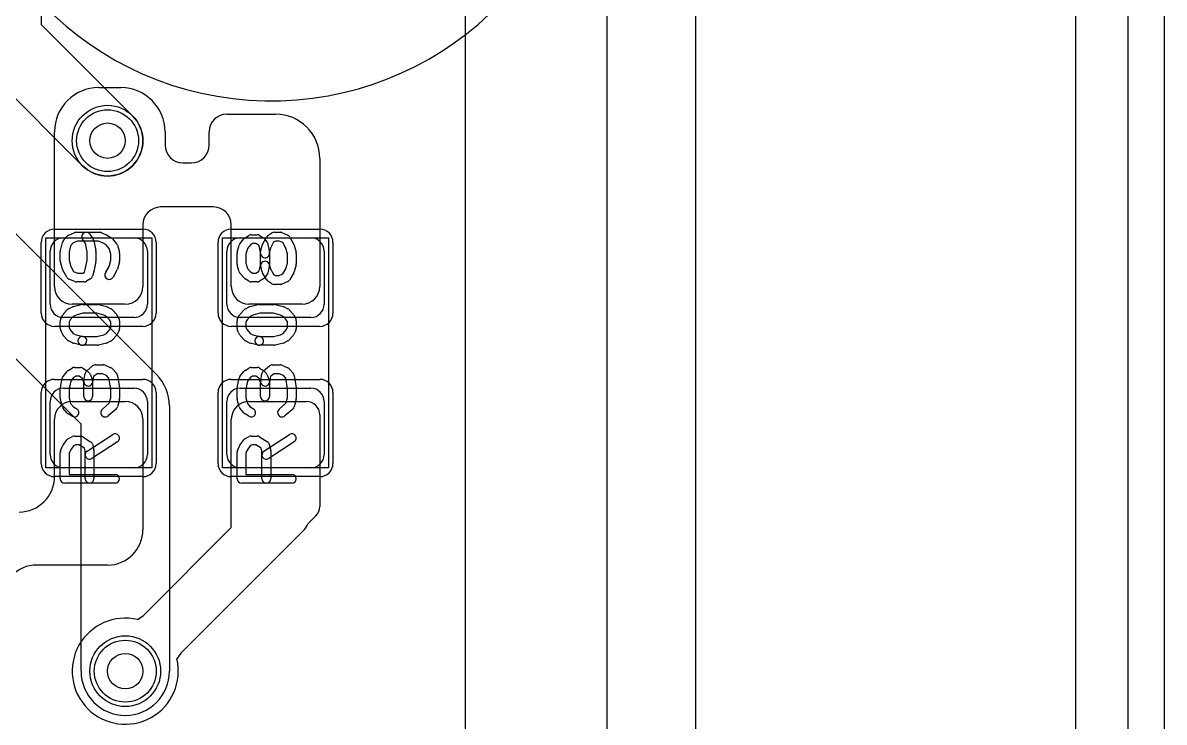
# Model space of a CAD drawing. Extents: x -3.2 to 23.2, y -0.5 to 25.
# Drawn here: x 16.7 to 23.15, y 8.74 to 12.69 of the extents above; entities that cross this region are included whole.
import ezdxf

# ---------------------------------------------------------------- set-up
doc = ezdxf.new("R2010")
doc.units = 0
for name, color, linetype in [('Hole', 1, 'CONTINUOUS'), ('L1', 3, 'CONTINUOUS'), ('L4', 3, 'CONTINUOUS'), ('MetalMask-A', 176, 'CONTINUOUS'), ('Outline', 7, 'CONTINUOUS'), ('PartsArea-A', 111, 'CONTINUOUS'), ('PartsArea-B', 111, 'CONTINUOUS'), ('PartsSilk-A', 221, 'CONTINUOUS'), ('PartsSilk-B', 221, 'CONTINUOUS'), ('Resist-A', 2, 'CONTINUOUS'), ('Resist-B', 2, 'CONTINUOUS'), ('Silk-A', 140, 'CONTINUOUS'), ('Silk-B', 140, 'CONTINUOUS')]:
    doc.layers.add(name, color=color, linetype=linetype)

msp = doc.modelspace()

# ---------------------------------------------------------------- linework, layer by layer
at = {"layer": 'Hole'}
for centre in [(17.175, 12.025), (17.275, 9.025)]:
    msp.add_circle(centre, 0.1, dxfattribs=at)
at = {"layer": 'L1'}
for p, q in [((17.125, 12.325), (17.25, 12.325)), ((17.85, 12.175), (18.125, 12.175)), ((16.875, 11.2), (16.875, 12.075)), ((17.5, 12.075), (17.5, 12)), ((17.75, 12), (17.75, 12.075)), ((17.6, 11.9), (17.65, 11.9)), ((18.375, 11.925), (18.375, 11.2)), ((17.775, 11.65), (17.475, 11.65)), ((17.375, 11.55), (17.375, 11.2)), ((17.875, 11.2), (17.875, 11.55)), ((16.925, 11.475), (17.325, 11.475)), ((17.925, 11.475), (18.325, 11.475)), ((16.85, 11.1), (16.85, 11.4)), ((17.4, 11.4), (17.4, 11.1)), ((17.85, 11.1), (17.85, 11.4)), ((18.4, 11.4), (18.4, 11.1)), ((17.275, 11.1), (16.975, 11.1)), ((18.275, 11.1), (17.975, 11.1)), ((17.325, 11.025), (16.925, 11.025)), ((18.325, 11.025), (17.925, 11.025)), ((16.925, 10.625), (17.325, 10.625)), ((17.925, 10.625), (18.325, 10.625)), ((16.85, 10.25), (16.85, 10.55)), ((16.975, 10.55), (17.275, 10.55)), ((17.4, 10.55), (17.4, 10.25)), ((17.85, 10.25), (17.85, 10.55)), ((17.975, 10.55), (18.30003, 10.55)), ((18.4, 10.55), (18.4, 10.25)), ((18.375, 10.47503), (18.375, 9.95605)), ((16.875, 10.125), (16.875, 10.45)), ((17.375, 10.45), (17.375, 9.825)), ((17.875, 9.83714), (17.875, 10.45)), ((17.325, 10.175), (16.925, 10.175)), ((18.325, 10.175), (17.925, 10.175)), ((18.35261, 9.90261), (18.31038, 9.86037)), ((17.37643, 9.33857), (17.875, 9.83714)), ((18.28104, 9.8189), (17.58857, 9.12643)), ((17.175, 9.625), (16.775, 9.625)), ((17.34492, 9.31674), (17.37643, 9.33857)), ((17.58857, 9.12643), (17.56674, 9.09492))]:
    msp.add_line(p, q, dxfattribs=at)
for centre in [(17.175, 12.025), (17.275, 9.025)]:
    msp.add_circle(centre, 0.2, dxfattribs=at)
for centre, radius, start, end in [((17.125, 12.075), 0.25, 90, 180), ((17.25, 12.075), 0.25, 0, 90), ((17.85, 12.075), 0.1, 90, 180), ((18.125, 11.925), 0.25, 0, 90), ((17.6, 12), 0.1, 180, -90), ((17.65, 12), 0.1, -90, 0), ((17.475, 11.55), 0.1, 90, 180), ((17.775, 11.55), 0.1, 0, 90), ((16.925, 11.4), 0.075, 90, 180), ((17.325, 11.4), 0.075, 0, 90), ((17.925, 11.4), 0.075, 90, 180), ((18.325, 11.4), 0.075, 0, 90), ((16.975, 11.2), 0.1, 180, -90), ((17.275, 11.2), 0.1, -90, 0), ((17.975, 11.2), 0.1, 180, -90), ((18.275, 11.2), 0.1, -90, 0), ((16.925, 11.1), 0.075, 180, -90), ((17.325, 11.1), 0.075, -90, 0), ((17.925, 11.1), 0.075, 180, -90), ((18.325, 11.1), 0.075, -90, 0), ((16.925, 10.55), 0.075, 90, 180), ((17.325, 10.55), 0.075, 0, 90), ((17.925, 10.55), 0.075, 90, 180), ((18.325, 10.55), 0.075, 0, 90), ((16.975, 10.45), 0.1, 90, 180), ((17.275, 10.45), 0.1, 0, 90), ((17.975, 10.45), 0.1, 90, 180), ((18.30003, 10.47503), 0.07497, 0, 90), ((16.925, 10.25), 0.075, 180, -90), ((17.325, 10.25), 0.075, -90, 0), ((17.925, 10.25), 0.075, 180, -90), ((18.325, 10.25), 0.075, -90, 0), ((16.675, 10.125), 0.2, -90, 0), ((18.30003, 9.95605), 0.07497, -45.464755, 0), ((17.175, 9.825), 0.2, -90, 0), ((18.17503, 9.92505), 0.15002, -45.037808, -45.021605), ((18.22806, 9.87194), 0.07497, -45, -44.405555), ((18.17503, 9.92505), 0.15002, -44.724542, -25.562362), ((18.24273, 9.89267), 0.07497, -25.563562, -25.522492), ((16.775, 9.425), 0.2, 90, 180), ((17.275, 9.025), 0.3, 76.522392, 13.477608)]:
    msp.add_arc(centre, radius, start, end, dxfattribs=at)
at = {"layer": 'L4'}
for p, q in [((16.8, 15.74216), (16.8, 12.68284)), ((16.8, 12.68284), (17.31642, 12.16642)), ((17.03358, 11.88358), (16.45858, 12.45858)), ((15.95356, 12.2), (17.45178, 10.70178)), ((17.025, 10.42145), (15.67196, 11.77448)), ((17.525, 10.525), (17.525, 9.025)), ((17.025, 9.025), (17.025, 10.42145))]:
    msp.add_line(p, q, dxfattribs=at)
for centre in [(17.175, 12.025), (17.275, 9.025)]:
    msp.add_circle(centre, 0.2, dxfattribs=at)
for centre, radius, start, end in [((17.175, 12.025), 0.2, -135, 45), ((17.275, 10.52501), 0.25, -0.002292, 44.998379), ((17.275, 9.025), 0.25, 180, 0)]:
    msp.add_arc(centre, radius, start, end, dxfattribs=at)
at = {"layer": 'MetalMask-A'}
for p, q in [((16.925, 11.475), (17.325, 11.475)), ((17.925, 11.475), (18.325, 11.475)), ((16.85, 11.1), (16.85, 11.4)), ((17.4, 11.4), (17.4, 11.1)), ((17.85, 11.1), (17.85, 11.4)), ((18.4, 11.4), (18.4, 11.1)), ((17.325, 11.025), (16.925, 11.025)), ((18.325, 11.025), (17.925, 11.025)), ((16.925, 10.625), (17.325, 10.625)), ((17.925, 10.625), (18.325, 10.625)), ((16.85, 10.25), (16.85, 10.55)), ((17.4, 10.55), (17.4, 10.25)), ((17.85, 10.25), (17.85, 10.55)), ((18.4, 10.55), (18.4, 10.25)), ((17.325, 10.175), (16.925, 10.175)), ((18.325, 10.175), (17.925, 10.175))]:
    msp.add_line(p, q, dxfattribs=at)
for centre, start, end in [((16.925, 11.4), 90, 180), ((17.325, 11.4), 0, 90), ((17.925, 11.4), 90, 180), ((18.325, 11.4), 0, 90), ((16.925, 11.1), 180, -90), ((17.325, 11.1), -90, 0), ((17.925, 11.1), 180, -90), ((18.325, 11.1), -90, 0), ((16.925, 10.55), 90, 180), ((17.325, 10.55), 0, 90), ((17.925, 10.55), 90, 180), ((18.325, 10.55), 0, 90), ((16.925, 10.25), 180, -90), ((17.325, 10.25), -90, 0), ((17.925, 10.25), 180, -90), ((18.325, 10.25), -90, 0)]:
    msp.add_arc(centre, 0.075, start, end, dxfattribs=at)
at = {"layer": 'Outline'}
msp.add_line((20, 20), (20, 1), dxfattribs=at)
at = {"layer": 'PartsArea-A'}
for p, q in [((16.825, 10.175), (16.825, 11.475)), ((16.825, 11.475), (17.425, 11.475)), ((17.425, 11.475), (17.425, 10.175)), ((17.825, 10.175), (17.825, 11.475)), ((17.825, 11.475), (18.425, 11.475)), ((18.425, 11.475), (18.425, 10.175)), ((17.425, 10.175), (16.825, 10.175)), ((18.425, 10.175), (17.825, 10.175))]:
    msp.add_line(p, q, dxfattribs=at)
at = {"layer": 'PartsArea-B'}
msp.add_line((22.65, 23.8), (22.65, 0.2), dxfattribs=at)
at = {"layer": 'PartsSilk-A'}
for p, q in [((16.95613, 11.49114), (16.98946, 11.50502)), ((16.99907, 11.50694), (17.1287, 11.50694)), ((17.07543, 11.49581), (17.09395, 11.46804)), ((17.13831, 11.50502), (17.17165, 11.49114)), ((17.98796, 11.49306), (18.0213, 11.49306)), ((18.08213, 11.48926), (18.10435, 11.50314)), ((18.11759, 11.50694), (18.15093, 11.50694)), ((18.16054, 11.50502), (18.19387, 11.49114)), ((16.90816, 11.40467), (16.91927, 11.44912)), ((16.92483, 11.45967), (16.94705, 11.48467)), ((16.96629, 11.43104), (16.95741, 11.39553)), ((16.98063, 11.44718), (16.96629, 11.43104)), ((17.00407, 11.45694), (16.98063, 11.44718)), ((17.1237, 11.45694), (17.00407, 11.45694)), ((17.04961, 11.44442), (17.03383, 11.46807)), ((17.05926, 11.39613), (17.04961, 11.44442)), ((17.09766, 11.45907), (17.10877, 11.40351)), ((17.15053, 11.44577), (17.1237, 11.45694)), ((17.1674, 11.43523), (17.15053, 11.44577)), ((17.18382, 11.4147), (17.1674, 11.43523)), ((17.17529, 11.48926), (17.19751, 11.47537)), ((17.20378, 11.46979), (17.226, 11.44201)), ((17.23052, 11.43326), (17.24163, 11.39437)), ((17.90837, 11.39437), (17.91948, 11.43326)), ((17.924, 11.44201), (17.94622, 11.46979)), ((17.95249, 11.47537), (17.97471, 11.48926)), ((17.9826, 11.43523), (17.96618, 11.4147)), ((17.99513, 11.44306), (17.9826, 11.43523)), ((18.01413, 11.44306), (17.99513, 11.44306)), ((18.02785, 11.43448), (18.01413, 11.44306)), ((18.0316, 11.43074), (18.02785, 11.43448)), ((18.04123, 11.3826), (18.0316, 11.43074)), ((18.03455, 11.48926), (18.05677, 11.47537)), ((18.04158, 11.40505), (18.04899, 11.43283)), ((18.05109, 11.43815), (18.07331, 11.47982)), ((18.0612, 11.47185), (18.07231, 11.46074)), ((18.07914, 11.44796), (18.09025, 11.3924)), ((18.11428, 11.4504), (18.09656, 11.41717)), ((18.12476, 11.45694), (18.11428, 11.4504)), ((18.14593, 11.45694), (18.12476, 11.45694)), ((18.1664, 11.44842), (18.14593, 11.45694)), ((18.18317, 11.41697), (18.1664, 11.44842)), ((18.20632, 11.47982), (18.22854, 11.43815)), ((18.23052, 11.43326), (18.24163, 11.39437)), ((16.90741, 11.34583), (16.90741, 11.39861)), ((16.95741, 11.39553), (16.95741, 11.34911)), ((17.05926, 11.34831), (17.05926, 11.39613)), ((17.10926, 11.39861), (17.10926, 11.34583)), ((17.19259, 11.384), (17.18382, 11.4147)), ((17.19259, 11.34911), (17.19259, 11.384)), ((17.24259, 11.3875), (17.24259, 11.34583)), ((17.90741, 11.32917), (17.90741, 11.3875)), ((17.96618, 11.4147), (17.95741, 11.384)), ((17.95741, 11.384), (17.95741, 11.33267)), ((18.04074, 11.32134), (18.04074, 11.39861)), ((18.09656, 11.41717), (18.09074, 11.39533)), ((18.09074, 11.39533), (18.09074, 11.31806)), ((18.19259, 11.384), (18.18317, 11.41697)), ((18.19259, 11.33267), (18.19259, 11.384)), ((18.24259, 11.3875), (18.24259, 11.32917)), ((16.91936, 11.29773), (16.90825, 11.33939)), ((16.95741, 11.34911), (16.96684, 11.31375)), ((16.96684, 11.31375), (16.98322, 11.28508)), ((17.04886, 11.2963), (17.05926, 11.34831)), ((17.10877, 11.34093), (17.09766, 11.28538)), ((17.16255, 11.27768), (17.18316, 11.31375)), ((17.18316, 11.31375), (17.19259, 11.34911)), ((17.24175, 11.33939), (17.23064, 11.29773)), ((17.91948, 11.28341), (17.90837, 11.3223)), ((17.95741, 11.33267), (17.96599, 11.30263)), ((17.96599, 11.30263), (17.98204, 11.28457)), ((18.0322, 11.28932), (18.04074, 11.32134)), ((18.04899, 11.28384), (18.04158, 11.31162)), ((18.0899, 11.31162), (18.07879, 11.26995)), ((18.0899, 11.3245), (18.09647, 11.29986)), ((18.09647, 11.29986), (18.11396, 11.26925)), ((18.16678, 11.27119), (18.18327, 11.30006)), ((18.18327, 11.30006), (18.19259, 11.33267)), ((18.24163, 11.3223), (18.23052, 11.28341)), ((16.94403, 11.25288), (16.92181, 11.29177)), ((16.98945, 11.22831), (16.95612, 11.2422)), ((16.98322, 11.28508), (17.00407, 11.27639)), ((17.00407, 11.27639), (17.03635, 11.27639)), ((17.03635, 11.27639), (17.04446, 11.28146)), ((17.04446, 11.28146), (17.04886, 11.2963)), ((17.07899, 11.24408), (17.05677, 11.23019)), ((17.09712, 11.28318), (17.08971, 11.25818)), ((17.22819, 11.29177), (17.20597, 11.25288)), ((17.94705, 11.24867), (17.92483, 11.27367)), ((17.97471, 11.23019), (17.95249, 11.24408)), ((17.98204, 11.28457), (17.99513, 11.27639)), ((17.99513, 11.27639), (18.01413, 11.27639)), ((18.01413, 11.27639), (18.02785, 11.28497)), ((18.02785, 11.28497), (18.0322, 11.28932)), ((18.05677, 11.24408), (18.03455, 11.23019)), ((18.07366, 11.23899), (18.05144, 11.27788)), ((18.07231, 11.25871), (18.0612, 11.2476)), ((18.11396, 11.26925), (18.12476, 11.2625)), ((18.12476, 11.2625), (18.14593, 11.2625)), ((18.14593, 11.2625), (18.16678, 11.27119)), ((18.22819, 11.27788), (18.20597, 11.23899)), ((17.04352, 11.22639), (16.99907, 11.22639)), ((18.0213, 11.22639), (17.98796, 11.22639)), ((18.10434, 11.2163), (18.08212, 11.23019)), ((18.15093, 11.2125), (18.11759, 11.2125)), ((18.19388, 11.22831), (18.16055, 11.21442)), ((16.92483, 11.043), (16.94705, 11.068)), ((16.95456, 11.07375), (16.97678, 11.08486)), ((16.9819, 11.08675), (17.02635, 11.09786)), ((17.03549, 11.04861), (16.99669, 11.03891)), ((17.03241, 11.09861), (17.11759, 11.09861)), ((17.11451, 11.04861), (17.03549, 11.04861)), ((17.15331, 11.03891), (17.11451, 11.04861)), ((17.12365, 11.09786), (17.1681, 11.08675)), ((17.17322, 11.08486), (17.19544, 11.07375)), ((17.20295, 11.068), (17.22517, 11.043)), ((17.92483, 11.043), (17.94705, 11.068)), ((17.95456, 11.07375), (17.97678, 11.08486)), ((17.9819, 11.08675), (18.02635, 11.09786)), ((18.03549, 11.04861), (17.99669, 11.03891)), ((18.03241, 11.09861), (18.11759, 11.09861)), ((18.11451, 11.04861), (18.03549, 11.04861)), ((18.15331, 11.03891), (18.11451, 11.04861)), ((18.12365, 11.09786), (18.1681, 11.08675)), ((18.17322, 11.08486), (18.19544, 11.07375)), ((18.20295, 11.068), (18.22517, 11.043)), ((16.90741, 10.9625), (16.90741, 11.00694)), ((16.9107, 11.01934), (16.92181, 11.03879)), ((16.96394, 11.01173), (16.95741, 11.0003)), ((16.95741, 11.0003), (16.95741, 10.9684)), ((16.98123, 11.03118), (16.96394, 11.01173)), ((16.99669, 11.03891), (16.98123, 11.03118)), ((17.16877, 11.03118), (17.15331, 11.03891)), ((17.18606, 11.01173), (17.16877, 11.03118)), ((17.19259, 11.0003), (17.18606, 11.01173)), ((17.19259, 10.9684), (17.19259, 11.0003)), ((17.22819, 11.03879), (17.2393, 11.01934)), ((17.24259, 11.00694), (17.24259, 10.9625)), ((17.90741, 10.9625), (17.90741, 11.00694)), ((17.9107, 11.01934), (17.92181, 11.03879)), ((17.96394, 11.01173), (17.95741, 11.0003)), ((17.95741, 11.0003), (17.95741, 10.9684)), ((17.98123, 11.03118), (17.96394, 11.01173)), ((17.99669, 11.03891), (17.98123, 11.03118)), ((18.16877, 11.03118), (18.15331, 11.03891)), ((18.18606, 11.01173), (18.16877, 11.03118)), ((18.19259, 11.0003), (18.18606, 11.01173)), ((18.19259, 10.9684), (18.19259, 11.0003)), ((18.22819, 11.03879), (18.2393, 11.01934)), ((18.24259, 11.00694), (18.24259, 10.9625)), ((16.92116, 10.9291), (16.91005, 10.95132)), ((16.94705, 10.89867), (16.92483, 10.92367)), ((16.95741, 10.9684), (16.9644, 10.95442)), ((16.9644, 10.95442), (16.98123, 10.93549)), ((16.98123, 10.93549), (16.99669, 10.92776)), ((16.99669, 10.92776), (17.03847, 10.91731)), ((17.03241, 10.91806), (17.11451, 10.91806)), ((17.11451, 10.91806), (17.15331, 10.92776)), ((17.15331, 10.92776), (17.16877, 10.93549)), ((17.16877, 10.93549), (17.1856, 10.95442)), ((17.1856, 10.95442), (17.19259, 10.9684)), ((17.22517, 10.92367), (17.20295, 10.89867)), ((17.23995, 10.95132), (17.22884, 10.9291)), ((17.92116, 10.9291), (17.91005, 10.95132)), ((17.94705, 10.89867), (17.92483, 10.92367)), ((17.95741, 10.9684), (17.9644, 10.95442)), ((17.9644, 10.95442), (17.98123, 10.93549)), ((17.98123, 10.93549), (17.99669, 10.92776)), ((17.99669, 10.92776), (18.03847, 10.91731)), ((18.03241, 10.91806), (18.11451, 10.91806)), ((18.11451, 10.91806), (18.15331, 10.92776)), ((18.15331, 10.92776), (18.16877, 10.93549)), ((18.16877, 10.93549), (18.1856, 10.95442)), ((18.1856, 10.95442), (18.19259, 10.9684)), ((18.22517, 10.92367), (18.20295, 10.89867)), ((18.23995, 10.95132), (18.22884, 10.9291)), ((16.97678, 10.88181), (16.95456, 10.89292)), ((17.02635, 10.86881), (16.9819, 10.87992)), ((17.11759, 10.86806), (17.03241, 10.86806)), ((17.1681, 10.87992), (17.12365, 10.86881)), ((17.19544, 10.89292), (17.17322, 10.88181)), ((17.97678, 10.88181), (17.95456, 10.89292)), ((18.02635, 10.86881), (17.9819, 10.87992)), ((18.11759, 10.86806), (18.03241, 10.86806)), ((18.1681, 10.87992), (18.12365, 10.86881)), ((18.19544, 10.89292), (18.17322, 10.88181)), ((16.924, 10.69201), (16.94622, 10.71979)), ((16.95249, 10.72537), (16.97471, 10.73926)), ((16.98796, 10.74306), (17.0213, 10.74306)), ((17.03455, 10.73926), (17.05677, 10.72537)), ((17.05715, 10.72338), (17.09048, 10.75115)), ((17.0612, 10.72185), (17.07231, 10.71074)), ((17.10648, 10.75694), (17.15093, 10.75694)), ((17.16054, 10.75502), (17.19387, 10.74114)), ((17.20295, 10.73467), (17.22517, 10.70967)), ((17.924, 10.69201), (17.94622, 10.71979)), ((17.95249, 10.72537), (17.97471, 10.73926)), ((17.98796, 10.74306), (18.0213, 10.74306)), ((18.03455, 10.73926), (18.05677, 10.72537)), ((18.05715, 10.72338), (18.09048, 10.75115)), ((18.0612, 10.72185), (18.07231, 10.71074)), ((18.10648, 10.75694), (18.15093, 10.75694)), ((18.16054, 10.75502), (18.19387, 10.74114)), ((18.20295, 10.73467), (18.22517, 10.70967)), ((16.90795, 10.62876), (16.91906, 10.68154)), ((16.96676, 10.66542), (16.95741, 10.62101)), ((16.9826, 10.68523), (16.96676, 10.66542)), ((16.99513, 10.69306), (16.9826, 10.68523)), ((17.01413, 10.69306), (16.99513, 10.69306)), ((17.02785, 10.68448), (17.01413, 10.69306)), ((17.03303, 10.6793), (17.02785, 10.68448)), ((17.04074, 10.6581), (17.03303, 10.6793)), ((17.04074, 10.57917), (17.04074, 10.6581)), ((17.04113, 10.66688), (17.04854, 10.70855)), ((17.07813, 10.7016), (17.08924, 10.67104)), ((17.09617, 10.69081), (17.09035, 10.65812)), ((17.09074, 10.6625), (17.09074, 10.57917)), ((17.11553, 10.70694), (17.09617, 10.69081)), ((17.14593, 10.70694), (17.11553, 10.70694)), ((17.16937, 10.69718), (17.14593, 10.70694)), ((17.18295, 10.68191), (17.16937, 10.69718)), ((17.19259, 10.62162), (17.18295, 10.68191)), ((17.23117, 10.69701), (17.24228, 10.62756)), ((17.90795, 10.62876), (17.91906, 10.68154)), ((17.96676, 10.66542), (17.95741, 10.62101)), ((17.9826, 10.68523), (17.96676, 10.66542)), ((17.99513, 10.69306), (17.9826, 10.68523)), ((18.01413, 10.69306), (17.99513, 10.69306)), ((18.02785, 10.68448), (18.01413, 10.69306)), ((18.03303, 10.6793), (18.02785, 10.68448)), ((18.04074, 10.6581), (18.03303, 10.6793)), ((18.04074, 10.57917), (18.04074, 10.6581)), ((18.04113, 10.66688), (18.04854, 10.70855)), ((18.07813, 10.7016), (18.08924, 10.67104)), ((18.09617, 10.69081), (18.09035, 10.65812)), ((18.09074, 10.6625), (18.09074, 10.57917)), ((18.11553, 10.70694), (18.09617, 10.69081)), ((18.14593, 10.70694), (18.11553, 10.70694)), ((18.16937, 10.69718), (18.14593, 10.70694)), ((18.18295, 10.68191), (18.16937, 10.69718)), ((18.19259, 10.62162), (18.18295, 10.68191)), ((18.23117, 10.69701), (18.24228, 10.62756)), ((16.90741, 10.56806), (16.90741, 10.62361)), ((16.95741, 10.62101), (16.95741, 10.57134)), ((17.19259, 10.57134), (17.19259, 10.62162)), ((17.24259, 10.62361), (17.24259, 10.56806)), ((17.90741, 10.56806), (17.90741, 10.62361)), ((17.95741, 10.62101), (17.95741, 10.57134)), ((18.19259, 10.57134), (18.19259, 10.62162)), ((18.24259, 10.62361), (18.24259, 10.56806)), ((16.91936, 10.51995), (16.90825, 10.56162)), ((16.95741, 10.57134), (16.96615, 10.53856)), ((16.96615, 10.53856), (16.98204, 10.52068)), ((17.14558, 10.50631), (17.18429, 10.54019)), ((17.18429, 10.54019), (17.19259, 10.57134)), ((17.24175, 10.56162), (17.23064, 10.51995)), ((17.91936, 10.51995), (17.90825, 10.56162)), ((17.95741, 10.57134), (17.96615, 10.53856)), ((17.96615, 10.53856), (17.98204, 10.52068)), ((18.14558, 10.50631), (18.18429, 10.54019)), ((18.18429, 10.54019), (18.19259, 10.57134)), ((18.24175, 10.56162), (18.23064, 10.51995)), ((16.94705, 10.48478), (16.92483, 10.50978)), ((16.97471, 10.4663), (16.95249, 10.48019)), ((16.98204, 10.52068), (17.00121, 10.5087)), ((17.22294, 10.50758), (17.1785, 10.46869)), ((17.94705, 10.48478), (17.92483, 10.50978)), ((17.97471, 10.4663), (17.95249, 10.48019)), ((17.98204, 10.52068), (18.00121, 10.5087)), ((18.22294, 10.50758), (18.1785, 10.46869)), ((16.9233, 10.3022), (16.94552, 10.33276)), ((16.95456, 10.34042), (16.97678, 10.35153)), ((16.98796, 10.35417), (17.0213, 10.35417)), ((17.03455, 10.35037), (17.07899, 10.32259)), ((17.05947, 10.26953), (17.20391, 10.36398)), ((17.9233, 10.3022), (17.94552, 10.33276)), ((17.95456, 10.34042), (17.97678, 10.35153)), ((17.98796, 10.35417), (18.0213, 10.35417)), ((18.03455, 10.35037), (18.07899, 10.32259)), ((18.05947, 10.26953), (18.20391, 10.36398)), ((16.90956, 10.27265), (16.92067, 10.29765)), ((16.96529, 10.27493), (16.95741, 10.2572)), ((16.98237, 10.29843), (16.96529, 10.27493)), ((16.99386, 10.30417), (16.98237, 10.29843)), ((17.01413, 10.30417), (16.99386, 10.30417)), ((17.04413, 10.28542), (17.01413, 10.30417)), ((17.04815, 10.27033), (17.04413, 10.28542)), ((17.04815, 10.1125), (17.04815, 10.27033)), ((17.23127, 10.32214), (17.08683, 10.22769)), ((17.0899, 10.30783), (17.09731, 10.28005)), ((17.09815, 10.27361), (17.09815, 10.1125)), ((17.90956, 10.27265), (17.92067, 10.29765)), ((17.96529, 10.27493), (17.95741, 10.2572)), ((17.98237, 10.29843), (17.96529, 10.27493)), ((17.99386, 10.30417), (17.98237, 10.29843)), ((18.01413, 10.30417), (17.99386, 10.30417)), ((18.04413, 10.28542), (18.01413, 10.30417)), ((18.04815, 10.27033), (18.04413, 10.28542)), ((18.04815, 10.1125), (18.04815, 10.27033)), ((18.23127, 10.32214), (18.08683, 10.22769)), ((18.0899, 10.30783), (18.09731, 10.28005)), ((18.09815, 10.27361), (18.09815, 10.1125)), ((16.90741, 10.1125), (16.90741, 10.2625)), ((16.95741, 10.2572), (16.95741, 10.1375)), ((17.90741, 10.1125), (17.90741, 10.2625)), ((17.95741, 10.2572), (17.95741, 10.1375)), ((16.95741, 10.1375), (17.21759, 10.1375)), ((17.95741, 10.1375), (18.21759, 10.1375)), ((17.21759, 10.0875), (16.93241, 10.0875)), ((18.21759, 10.0875), (17.93241, 10.0875))]:
    msp.add_line(p, q, dxfattribs=at)
for centre, start, end in [((16.99907, 11.48194), 90, 112.608878), ((17.05463, 11.48194), 33.696424, -146.300411), ((17.1287, 11.48194), 67.394238, 90), ((17.98796, 11.46806), 90, 122.005383), ((18.0213, 11.46806), 57.994617, 90), ((18.11759, 11.48194), 90, 121.991474), ((18.15093, 11.48194), 67.394238, 90), ((16.94352, 11.44306), 138.372169, 165.96679), ((16.96574, 11.46806), 112.605762, 138.369306), ((17.07315, 11.45417), 11.305437, 33.699589), ((17.16204, 11.46806), 57.994617, 67.397221), ((17.18426, 11.45417), 38.666967, 57.989981), ((17.20648, 11.42639), 15.948544, 38.654777), ((17.94352, 11.42639), 141.333033, 164.051456), ((17.96574, 11.45417), 122.005383, 141.333033), ((18.07315, 11.42639), 151.938299, 165.064732), ((18.04352, 11.45417), 45, 57.994617), ((18.05463, 11.44306), 11.305437, 45), ((18.09537, 11.46806), 121.985944, 151.931795), ((18.18426, 11.46806), 28.061701, 67.391122), ((18.20648, 11.42639), 15.948544, 28.068205), ((16.93241, 11.39861), 165.969316, 180), ((17.08426, 11.39861), 0, 11.307949), ((17.21759, 11.3875), 0, 15.94345), ((17.93241, 11.3875), 164.051456, 180), ((18.06574, 11.39861), 165.074487, 180), ((18.06574, 11.3875), -168.694563, 11.307949), ((18.21759, 11.3875), 0, 15.94345), ((16.93241, 11.34583), 180, -165.067727), ((17.08426, 11.34583), -11.305437, 0), ((17.21759, 11.34583), -14.925513, 0), ((17.93241, 11.32917), 180, -164.051456), ((18.06574, 11.31806), 14.925513, -165.064732), ((18.06574, 11.31806), -14.925513, 0), ((18.21759, 11.32917), -15.948544, 0), ((16.94352, 11.30417), -165.074487, -150.258292), ((16.96574, 11.26528), -150.266489, -112.623527), ((17.06574, 11.26528), -57.994617, -16.509823), ((17.07315, 11.29028), -16.499478, -11.309932), ((17.18426, 11.26528), 150.266489, -29.741708), ((17.20648, 11.30417), -29.733511, -14.932273), ((17.94352, 11.29028), -164.051456, -138.37217), ((17.96574, 11.26528), -138.372169, -122.005383), ((18.07315, 11.29028), -165.074487, -150.258292), ((18.04352, 11.26528), -57.994617, -45), ((18.05463, 11.27639), -45, -14.925513), ((18.09537, 11.25139), -150.266489, -122.010019), ((18.18426, 11.25139), -67.373085, -29.741708), ((18.20648, 11.29028), -29.733511, -15.94345), ((16.99907, 11.25139), -112.626915, -90), ((17.04352, 11.25139), -90, -57.989981), ((17.98796, 11.25139), -122.005383, -90), ((18.0213, 11.25139), -90, -57.994617), ((18.11759, 11.2375), -122.005383, -90), ((18.15093, 11.2375), -90, -67.376473), ((16.94352, 11.02639), 138.372169, 150.266489), ((16.96574, 11.05139), 116.565051, 138.37217), ((16.98796, 11.0625), 104.030684, 116.565051), ((17.03241, 11.07361), 90, 104.030684), ((17.11759, 11.07361), 75.969316, 90), ((17.16204, 11.0625), 63.434949, 75.969316), ((17.18426, 11.05139), 41.627831, 63.434949), ((17.20648, 11.02639), 29.733511, 41.62783), ((17.94352, 11.02639), 138.372169, 150.266489), ((17.96574, 11.05139), 116.565051, 138.37217), ((17.98796, 11.0625), 104.030684, 116.565051), ((18.03241, 11.07361), 90, 104.030684), ((18.11759, 11.07361), 75.969316, 90), ((18.16204, 11.0625), 63.434949, 75.969316), ((18.18426, 11.05139), 41.627831, 63.434949), ((18.20648, 11.02639), 29.733511, 41.62783), ((16.93241, 11.00694), 150.266489, 180), ((17.21759, 11.00694), 0, 29.733511), ((17.93241, 11.00694), 150.266489, 180), ((18.21759, 11.00694), 0, 29.733511), ((16.93241, 10.9625), 180, -153.434949), ((16.94352, 10.94028), -153.434949, -138.37217), ((17.03241, 10.89306), 90, -90), ((17.03241, 10.89306), -104.030684, 75.96679), ((17.20648, 10.94028), -41.627831, -26.565051), ((17.21759, 10.9625), -26.565051, 0), ((17.93241, 10.9625), 180, -153.434949), ((17.94352, 10.94028), -153.434949, -138.37217), ((18.03241, 10.89306), 90, -90), ((18.03241, 10.89306), -104.030684, 75.96679), ((18.20648, 10.94028), -41.627831, -26.565051), ((18.21759, 10.9625), -26.565051, 0), ((16.96574, 10.91528), -138.372169, -116.565051), ((16.98796, 10.90417), -116.565051, -104.030684), ((17.11759, 10.89306), -90, -75.969316), ((17.16204, 10.90417), -75.969316, -63.434949), ((17.18426, 10.91528), -63.434949, -41.62783), ((17.96574, 10.91528), -138.372169, -116.565051), ((17.98796, 10.90417), -116.565051, -104.030684), ((18.11759, 10.89306), -90, -75.969316), ((18.16204, 10.90417), -75.969316, -63.434949), ((18.18426, 10.91528), -63.434949, -41.62783), ((16.96574, 10.70417), 122.005383, 141.345223), ((16.98796, 10.71806), 90, 122.010019), ((17.0213, 10.71806), 57.994617, 90), ((17.07315, 10.70417), 129.790899, 169.916736), ((17.04352, 10.70417), 45, 57.989981), ((17.10648, 10.73194), 90, 129.800498), ((17.15093, 10.73194), 67.394238, 90), ((17.18426, 10.71806), 41.627831, 67.391122), ((17.96574, 10.70417), 122.005383, 141.345223), ((17.98796, 10.71806), 90, 122.010019), ((18.0213, 10.71806), 57.994617, 90), ((18.07315, 10.70417), 129.790899, 169.916736), ((18.04352, 10.70417), 45, 57.989981), ((18.10648, 10.73194), 90, 129.800498), ((18.15093, 10.73194), 67.394238, 90), ((18.18426, 10.71806), 41.627831, 67.391122), ((16.94352, 10.67639), 141.333033, 168.112983), ((17.06574, 10.6625), 169.908369, -10.083264), ((17.05463, 10.69306), 19.97136, 45), ((17.06574, 10.6625), 0, 19.97859), ((17.20648, 10.69306), 9.089372, 41.630694), ((17.94352, 10.67639), 141.333033, 168.112983), ((18.06574, 10.6625), 169.908369, -10.083264), ((18.05463, 10.69306), 19.97136, 45), ((18.06574, 10.6625), 0, 19.97859), ((18.20648, 10.69306), 9.089372, 41.630694), ((16.93241, 10.62361), 168.110161, 180), ((17.21759, 10.62361), 0, 9.088668), ((17.93241, 10.62361), 168.110161, 180), ((18.21759, 10.62361), 0, 9.088668), ((16.93241, 10.56806), 180, -165.07115), ((17.06574, 10.57917), 180, 0), ((17.21759, 10.56806), -14.925513, 0), ((17.93241, 10.56806), 180, -165.07115), ((18.06574, 10.57917), 180, 0), ((18.21759, 10.56806), -14.925513, 0), ((16.94352, 10.52639), -165.074487, -138.369306), ((16.96574, 10.50139), -138.372169, -122.010019), ((16.98796, 10.4875), -122.005383, 57.989981), ((17.16204, 10.4875), 131.188082, -48.810424), ((17.20648, 10.52639), -48.811918, -14.92885), ((17.94352, 10.52639), -165.074487, -138.369306), ((17.96574, 10.50139), -138.372169, -122.010019), ((17.98796, 10.4875), -122.005383, 57.989981), ((18.16204, 10.4875), 131.188082, -48.810424), ((18.20648, 10.52639), -48.811918, -14.92885), ((16.96574, 10.31806), 116.565051, 143.979316), ((16.98796, 10.32917), 90, 116.565051), ((17.0213, 10.32917), 57.994617, 90), ((17.21759, 10.34306), -56.818537, 123.180863), ((17.96574, 10.31806), 116.565051, 143.979316), ((17.98796, 10.32917), 90, 116.565051), ((18.0213, 10.32917), 57.994617, 90), ((18.21759, 10.34306), -56.818537, 123.180863), ((16.93241, 10.2625), 156.049145, 180), ((16.94352, 10.2875), 143.982737, 156.039637), ((17.07315, 10.24861), 123.181463, -56.819137), ((17.06574, 10.30139), 14.925513, 57.989981), ((17.07315, 10.27361), 0, 14.935268), ((17.93241, 10.2625), 156.049145, 180), ((17.94352, 10.2875), 143.982737, 156.039637), ((18.07315, 10.24861), 123.181463, -56.819137), ((18.06574, 10.30139), 14.925513, 57.989981), ((18.07315, 10.27361), 0, 14.935268), ((17.21759, 10.1125), -90, 90), ((18.21759, 10.1125), -90, 90), ((16.93241, 10.1125), 180, -90), ((17.07315, 10.1125), 180, 0), ((17.93241, 10.1125), 180, -90), ((18.07315, 10.1125), 180, 0)]:
    msp.add_arc(centre, 0.025, start, end, dxfattribs=at)
at = {"layer": 'PartsSilk-B'}
for p, q in [((23.1516, 15.8), (23.1516, 4.8)), ((22.9484, 4.9016), (22.9484, 15.6984))]:
    msp.add_line(p, q, dxfattribs=at)
at = {"layer": 'Resist-A'}
for p, q in [((16.875, 11.525), (17.375, 11.525)), ((17.875, 11.525), (18.375, 11.525)), ((16.8, 11.05), (16.8, 11.45)), ((17.45, 11.45), (17.45, 11.05)), ((17.8, 11.05), (17.8, 11.45)), ((18.45, 11.45), (18.45, 11.05)), ((17.375, 10.975), (16.875, 10.975)), ((18.375, 10.975), (17.875, 10.975)), ((16.875, 10.675), (17.375, 10.675)), ((17.875, 10.675), (18.375, 10.675)), ((16.8, 10.2), (16.8, 10.6)), ((17.45, 10.6), (17.45, 10.2)), ((17.8, 10.2), (17.8, 10.6)), ((18.45, 10.6), (18.45, 10.2)), ((17.375, 10.125), (16.875, 10.125)), ((18.375, 10.125), (17.875, 10.125))]:
    msp.add_line(p, q, dxfattribs=at)
for centre in [(17.175, 12.025), (17.275, 9.025)]:
    msp.add_circle(centre, 0.175, dxfattribs=at)
for centre, start, end in [((16.875, 11.45), 90, 180), ((17.375, 11.45), 0, 90), ((17.875, 11.45), 90, 180), ((18.375, 11.45), 0, 90), ((16.875, 11.05), 180, -90), ((17.375, 11.05), -90, 0), ((17.875, 11.05), 180, -90), ((18.375, 11.05), -90, 0), ((16.875, 10.6), 90, 180), ((17.375, 10.6), 0, 90), ((17.875, 10.6), 90, 180), ((18.375, 10.6), 0, 90), ((16.875, 10.2), 180, -90), ((17.375, 10.2), -90, 0), ((17.875, 10.2), 180, -90), ((18.375, 10.2), -90, 0)]:
    msp.add_arc(centre, 0.075, start, end, dxfattribs=at)
at = {"layer": 'Resist-B'}
for centre in [(17.175, 12.025), (17.275, 9.025)]:
    msp.add_circle(centre, 0.175, dxfattribs=at)
at = {"layer": 'Silk-A'}
for p, q in [((20.5, 19.425), (20.5, -0.425)), ((19.2, 7.35623), (19.2, 13.24377))]:
    msp.add_line(p, q, dxfattribs=at)
msp.add_arc((18.1, 14.05), 1.8, 180, -2.290534, dxfattribs=at)
at = {"layer": 'Silk-B'}
for p, q in [((23.1516, 15.8), (23.1516, 4.8)), ((22.9484, 4.9016), (22.9484, 15.6984))]:
    msp.add_line(p, q, dxfattribs=at)

doc.saveas('drawing.dxf')
